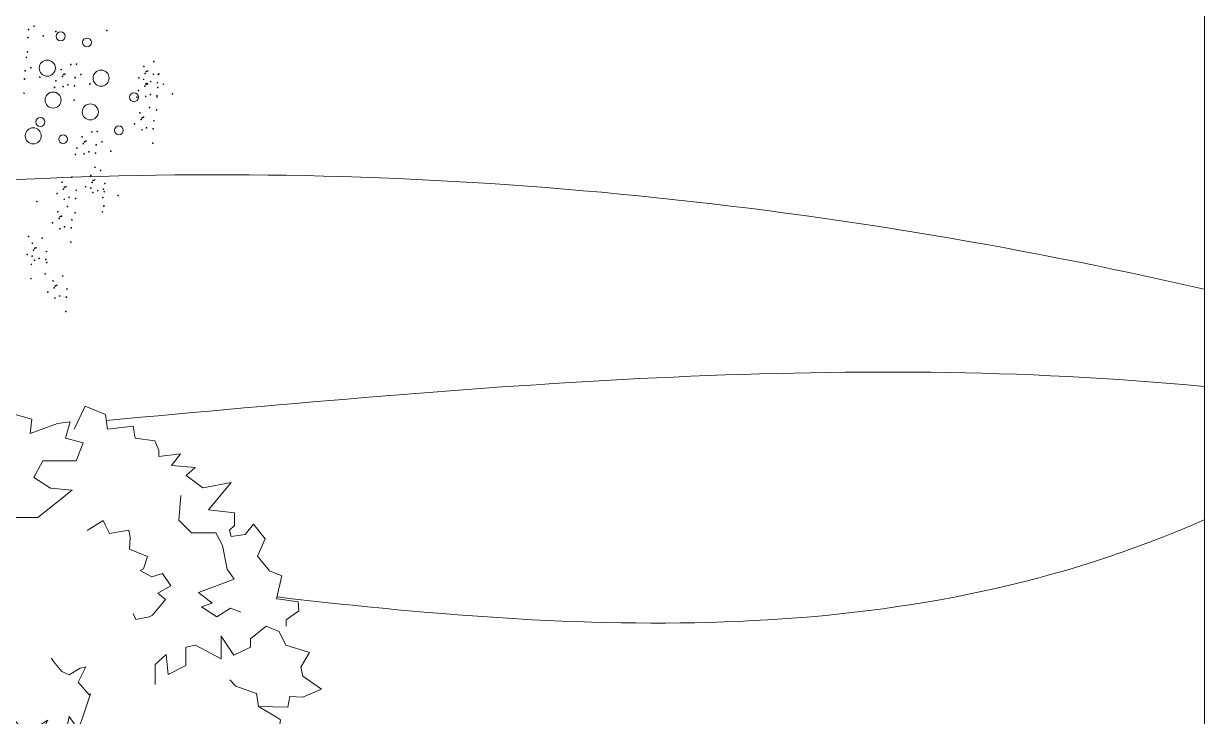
# Model space of a CAD drawing. Header units: millimetres. Extents: x 19901 to 59163, y 13732 to 30178.
# Drawn here: x 39128 to 39666, y 27366 to 27681 of the extents above; entities that cross this region are included whole.
import ezdxf

# ---------------------------------------------------------------- set-up
doc = ezdxf.new("R2010")
doc.units = ezdxf.units.MM
doc.layers.get('0').update_dxf_attribs({"lineweight": 18})
for name, color, linetype, lineweight in [('Curve di livello', 6, 'Continuous', 9), ('Vegetazione', 53, 'Continuous', 9), ('Verde', 86, 'Continuous', 5)]:
    doc.layers.add(name, color=color, linetype=linetype, lineweight=lineweight)

msp = doc.modelspace()

# ---------------------------------------------------------------- linework, layer by layer
msp.add_line((39665.82, 28856.17), (39665.83, 26849.81))
at = {"layer": 'Curve di livello'}
for points, knots in [([(39089.37, 27608.29), (39102.4, 27609.15), (39296.93, 27620.39), (39490.46, 27600.65), (39665.78, 27560.37), (39665.78, 27560.37), (39665.78, 27560.37), (39665.78, 27560.37), (39665.79, 27560.37), (39665.81, 27560.36), (39665.82, 27560.36)], [1437.518464, 1437.518464, 1437.518464, 1437.518464, 1476.268274, 2015.917714, 2015.917714, 2015.917714, 2015.918177, 2015.918177, 2015.918177, 2015.958032, 2015.958032, 2015.958032, 2015.958032]), ([(39165.29, 27500.6), (39332.47, 27515.7), (39499.98, 27532.1), (39665.75, 27516), (39665.75, 27516), (39665.75, 27516), (39665.75, 27516), (39665.77, 27516), (39665.79, 27515.99), (39665.82, 27515.99)], [1510.314364, 1510.314364, 1510.314364, 1510.314364, 2009.947904, 2009.947904, 2009.947904, 2009.948687, 2009.948687, 2009.948687, 2010.018952, 2010.018952, 2010.018952, 2010.018952]), ([(39243.02, 27420.14), (39390.21, 27402.91), (39533.9, 27396.8), (39665.74, 27455.3), (39665.74, 27455.3), (39665.74, 27455.3), (39665.74, 27455.3), (39665.77, 27455.31), (39665.79, 27455.32), (39665.82, 27455.33)], [1570.167119, 1570.167119, 1570.167119, 1570.167119, 2002.883229, 2002.883229, 2002.883229, 2002.885334, 2002.885334, 2002.885334, 2002.970377, 2002.970377, 2002.970377, 2002.970377])]:
    msp.add_open_spline(points, degree=3, knots=knots, dxfattribs=at)
at = {"layer": 'Vegetazione'}
for centre, radius in [((39144.39, 27675.65), 2.02), ((39156.41, 27672.85), 2.02), ((39138.31, 27661.14), 3.67), ((39162.83, 27656.57), 3.67), ((39140.96, 27646.58), 3.67), ((39177.84, 27647.87), 2.02), ((39157.92, 27641.19), 3.67), ((39135.16, 27636.61), 2.02), ((39131.9, 27630.26), 3.67), ((39170.95, 27632.76), 2.02), ((39145.53, 27628.77), 2.02)]:
    msp.add_circle(centre, radius, dxfattribs=at)
at = {"layer": 'Verde'}
for points in [[(39095.57, 27498.47), (39099.52, 27497.06), (39101.31, 27503.3), (39116.99, 27510.36), (39112.96, 27503.71), (39112.96, 27499.97), (39123.71, 27503.3), (39131.33, 27501.22), (39130.43, 27494.57), (39142.97, 27499.14), (39148.8, 27499.97), (39146.56, 27492.49), (39154.62, 27490.41), (39151.49, 27482.1), (39136.25, 27482.1), (39132.22, 27474.62), (39139.84, 27469.63), (39149.69, 27468.8), (39134.01, 27456.33), (39120.58, 27456.33), (39119.68, 27457.16), (39118.78, 27464.23)], [(39150.59, 27496.65), (39155.52, 27507.04), (39164.92, 27503.3), (39165.82, 27496.65), (39177.47, 27497.89), (39178.36, 27492.49), (39187.32, 27491.24), (39189.11, 27487.09), (39189.11, 27484.18), (39198.97, 27485.42), (39194.94, 27480.02), (39205.69, 27479.19), (39201.66, 27475.45), (39209.19, 27469.84)], [(39209.19, 27469.84), (39222.21, 27472.35), (39211.85, 27459.76), (39223.66, 27458.48), (39223.66, 27452.74), (39221.43, 27450.5), (39222.07, 27447.63), (39228.45, 27448.59), (39232.28, 27453.37), (39237.71, 27446.67), (39234.19, 27438.7), (39239.56, 27431.96), (39245.26, 27429.77), (39242.81, 27419.23), (39245.37, 27418.91), (39252.71, 27417.96), (39253.03, 27413.81), (39247.28, 27409.66), (39247.24, 27406.83)], [(39199.15, 27466.4), (39198.25, 27455.18), (39204.07, 27449.36), (39215.1, 27449.35), (39218.24, 27443.53), (39220.35, 27432.86), (39223.48, 27428.29), (39207.27, 27422.17), (39213.48, 27417.35), (39208.55, 27415.69), (39215.6, 27411.07), (39221.83, 27415), (39226.6, 27413.23)], [(39156.49, 27450.37), (39163.74, 27454.92), (39164.66, 27453.06), (39166.71, 27448.97), (39175.44, 27450.55), (39176.12, 27447.17), (39175.76, 27441.88), (39183.94, 27438.53), (39182.2, 27433.01), (39180.59, 27432.21), (39186.03, 27429.35), (39190.81, 27430.81), (39194.58, 27425.26), (39188.76, 27421.89), (39192.22, 27418.97), (39186.28, 27411.82), (39184.68, 27411.02), (39178.72, 27409.9), (39177.42, 27412.51)], [(39187.54, 27380.24), (39187.54, 27389.38), (39192.47, 27393.95), (39193.37, 27384.81), (39201.43, 27388.96), (39201.43, 27397.28), (39205.91, 27398.11), (39217.56, 27391.87), (39217.56, 27402.27), (39223.38, 27393.54), (39231, 27397.28), (39231, 27401.02), (39238.16, 27406.84), (39243.99, 27404.34), (39247.12, 27398.11), (39257.87, 27394.78), (39253.84, 27388.13), (39254.74, 27383.98), (39263.25, 27378.16), (39254.74, 27374.42), (39248.91, 27374.83), (39248.02, 27369.84), (39234.58, 27370.26), (39233.68, 27376.08), (39224.28, 27379.4), (39221.59, 27382.31)], [(39116.71, 27374.11), (39116.94, 27368.99), (39119.52, 27364.8), (39121.16, 27362.13), (39123.64, 27363.65), (39127.4, 27359.13), (39131.17, 27359.35), (39138.61, 27363.92), (39135.18, 27357.6), (39138.69, 27347.14), (39144.71, 27350.85), (39146.37, 27356.08), (39148.27, 27365.67), (39152.39, 27359.78), (39154.28, 27364.63), (39158.07, 27375.91), (39157.37, 27375.48), (39152.31, 27381.31), (39155.86, 27388.23), (39153.27, 27387.68), (39148.31, 27384.63), (39144.9, 27386.21), (39141.14, 27390.73), (39140.2, 27392.26)], [(39234.58, 27370.26), (39242.87, 27365.3), (39244.66, 27364.05), (39243.77, 27357.82), (39258.1, 27355.32), (39255.41, 27352), (39244.66, 27345.35), (39252.28, 27343.27), (39246.45, 27339.94), (39241.98, 27341.61), (39244.66, 27332.05), (39237.05, 27330.38), (39240.63, 27327.48), (39240.63, 27321.66), (39233.91, 27321.66), (39224.95, 27326.23), (39228.54, 27319.58), (39236.15, 27315.01), (39237.94, 27310.02), (39224.06, 27311.26), (39217.34, 27310.43), (39210.62, 27310.43), (39204.64, 27318.75)]]:
    msp.add_lwpolyline(points, dxfattribs=at)
for centre in [(39132.35, 27680.2), (39129.44, 27675.05), (39129.75, 27678.77), (39136.44, 27675.89), (39142.17, 27677.84), (39165.5, 27678.3), (39128.76, 27666.03), (39129.24, 27668.55), (39186.82, 27664.18), (39128.23, 27659.9), (39130.83, 27661.33), (39144.62, 27660.45), (39149.06, 27662.77), (39151.56, 27662.92), (39182.39, 27661.86), (39182.96, 27658.75), (39183.44, 27659.59), (39184.08, 27659.87), (39127.92, 27656.18), (39134.92, 27657.02), (39142.25, 27655.36), (39145.19, 27657.33), (39145.67, 27658.17), (39146.31, 27658.45), (39147.68, 27653.58), (39151.04, 27656.79), (39153.64, 27658.22), (39157.73, 27653.91), (39180.01, 27656.77), (39182.24, 27656), (39183.28, 27653.72), (39183.34, 27654.13), (39183.92, 27654), (39185.45, 27655), (39186.67, 27658.31), (39188.49, 27654.48), (39188.8, 27658.21), (39189.18, 27658.47), (39191.25, 27653.77), (39127.71, 27649.68), (39141.57, 27652.39), (39145.57, 27652.71), (39150.73, 27653.07), (39179.18, 27647.94), (39179.86, 27650.91), (39182.81, 27652.88), (39183.18, 27648.26), (39185.3, 27649.13), (39188.29, 27647.98), (39188.34, 27648.62), (39188.65, 27652.34), (39195.34, 27649.46), (39150.52, 27646.57), (39184.94, 27643.13), (39180.5, 27640.81), (39181.07, 27637.7), (39181.55, 27638.54), (39182.19, 27638.82), (39186.92, 27637.16), (39188.14, 27642.12), (39158.6, 27632.14), (39161.11, 27632.29), (39178.13, 27635.72), (39181.45, 27633.08), (39183.56, 27633.95), (39186.61, 27633.43), (39154.16, 27629.82), (39154.74, 27626.71), (39155.21, 27627.55), (39155.85, 27627.83), (39163.18, 27627.59), (39186.4, 27626.93), (39151.11, 27621.77), (39151.79, 27624.73), (39155.11, 27622.09), (39157.22, 27622.96), (39160.27, 27622.44), (39160.58, 27626.17), (39167.27, 27623.28), (39160.06, 27615.94), (39149.56, 27611.43), (39158.18, 27612.19), (39162.61, 27614.5), (39145.12, 27609.11), (39145.69, 27606), (39146.17, 27606.84), (39146.81, 27607.12), (39151.54, 27605.46), (39155.81, 27607.1), (39158.11, 27606.46), (39158.75, 27609.07), (39159.23, 27609.91), (39159.87, 27610.19), (39161.24, 27605.32), (39163.95, 27605.92), (39164.59, 27608.53), (39133.6, 27600.36), (39142.75, 27604.02), (39146.07, 27601.38), (39148.18, 27602.25), (39151.23, 27601.74), (39159.13, 27604.45), (39163.64, 27602.19), (39164.28, 27604.81), (39170.65, 27603.03), (39143.08, 27595.7), (39147.52, 27598.02), (39151.02, 27595.23), (39163.44, 27595.69), (39164.08, 27598.31), (39140.71, 27590.61), (39143.66, 27592.59), (39144.13, 27593.42), (39144.77, 27593.7), (39146.14, 27588.84), (39149.5, 27592.04), (39129.72, 27584.37), (39135.95, 27583.61), (39144.03, 27587.96), (39149.19, 27588.32), (39131.51, 27581.29), (39132.09, 27578.17), (39132.56, 27579.01), (39133.2, 27579.29), (39148.98, 27581.82), (39129.14, 27576.2), (39131.36, 27575.44), (39132.46, 27573.55), (39134.57, 27574.42), (39137.62, 27573.91), (39137.93, 27577.63), (39138.05, 27572.55), (39131.05, 27571.71), (39137.41, 27567.41), (39130.85, 27565.21), (39140.89, 27564.12), (39141.94, 27561.84), (39142.58, 27562.12), (39145.32, 27566.43), (39138.51, 27559.03), (39141.46, 27561), (39143.95, 27557.25), (39146.99, 27556.74), (39147.3, 27560.46), (39141.84, 27556.38), (39146.79, 27550.24)]:
    msp.add_circle(centre, 0.158, dxfattribs=at)

doc.saveas('drawing.dxf')
